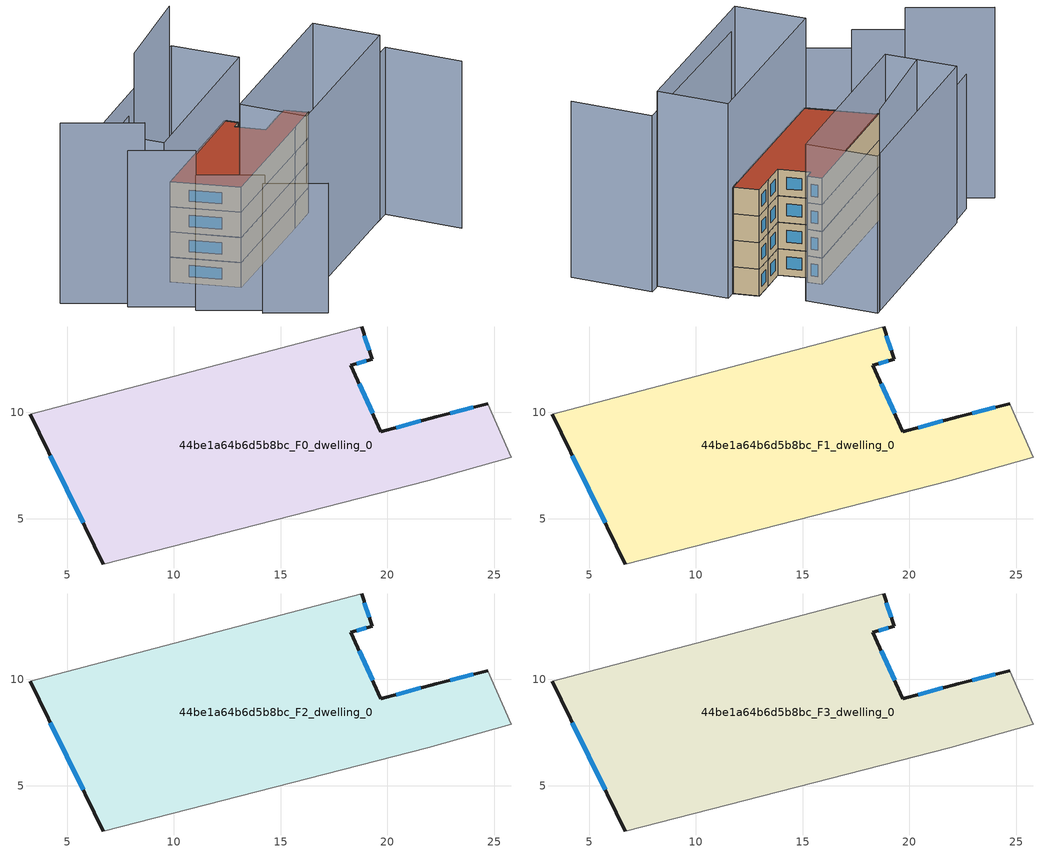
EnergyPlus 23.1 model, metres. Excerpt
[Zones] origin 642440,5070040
44be1a64b6d5b8bc_F0_dwelling_0
 floor ground (EU_floor_Construction): 25.79,7.88 24.69,10.39 22.29,9.79 19.69,9.09 18.29,12.19 19.29,12.49 18.79,13.99 3.28,9.89 6.68,2.89 21.89,6.79 z0
 wall outside (EU_wall_Construction): 6.68,2.89 3.28,9.89 / 18.79,13.99 19.29,12.49 18.29,12.19 19.69,9.09 22.29,9.79 24.69,10.39 z0:3
 wall adiabatic (EU_wall_Construction): 24.69,10.39 25.79,7.88 21.89,6.79 6.68,2.89 / 3.28,9.89 18.79,13.99 z0:3
 window (EU_Window_Construction): 20.41,9.28 21.58,9.6 / 22.95,9.95 24.03,10.22 / 5.74,4.81 4.21,7.97 / 18.93,13.58 19.15,12.9 / 19.02,12.41 18.57,12.27 / 18.68,11.34 19.3,9.94 z0.83:2.17
44be1a64b6d5b8bc_F1_dwelling_0
 floor to 44be1a64b6d5b8bc_F0_dwelling_0 (EU_floor_Construction): 25.79,7.88 24.69,10.39 22.29,9.79 19.69,9.09 18.29,12.19 19.29,12.49 18.79,13.99 3.28,9.89 6.68,2.89 21.89,6.79 z3
 wall outside (EU_wall_Construction): 6.68,2.89 3.28,9.89 / 18.79,13.99 19.29,12.49 18.29,12.19 19.69,9.09 22.29,9.79 24.69,10.39 z3:6
 wall adiabatic (EU_wall_Construction): 24.69,10.39 25.79,7.88 21.89,6.79 6.68,2.89 / 3.28,9.89 18.79,13.99 z3:6
 window (EU_Window_Construction): 20.41,9.28 21.58,9.6 / 22.95,9.95 24.03,10.22 / 5.74,4.81 4.21,7.97 / 18.93,13.58 19.15,12.9 / 19.02,12.41 18.57,12.27 / 18.68,11.34 19.3,9.94 z3.83:5.17
44be1a64b6d5b8bc_F2_dwelling_0
 floor to 44be1a64b6d5b8bc_F1_dwelling_0 (EU_floor_Construction): 25.79,7.88 24.69,10.39 22.29,9.79 19.69,9.09 18.29,12.19 19.29,12.49 18.79,13.99 3.28,9.89 6.68,2.89 21.89,6.79 z6
 wall outside (EU_wall_Construction): 6.68,2.89 3.28,9.89 / 18.79,13.99 19.29,12.49 18.29,12.19 19.69,9.09 22.29,9.79 24.69,10.39 z6:9
 wall adiabatic (EU_wall_Construction): 24.69,10.39 25.79,7.88 21.89,6.79 6.68,2.89 / 3.28,9.89 18.79,13.99 z6:9
 window (EU_Window_Construction): 20.41,9.28 21.58,9.6 / 22.95,9.95 24.03,10.22 / 5.74,4.81 4.21,7.97 / 18.93,13.58 19.15,12.9 / 19.02,12.41 18.57,12.27 / 18.68,11.34 19.3,9.94 z6.83:8.17
44be1a64b6d5b8bc_F3_dwelling_0
 floor to 44be1a64b6d5b8bc_F2_dwelling_0 (EU_floor_Construction): 25.79,7.88 24.69,10.39 22.29,9.79 19.69,9.09 18.29,12.19 19.29,12.49 18.79,13.99 3.28,9.89 6.68,2.89 21.89,6.79 z9
 wall outside (EU_wall_Construction): 6.68,2.89 3.28,9.89 / 18.79,13.99 19.29,12.49 18.29,12.19 19.69,9.09 22.29,9.79 24.69,10.39 z9:12
 wall adiabatic (EU_wall_Construction): 24.69,10.39 25.79,7.88 21.89,6.79 6.68,2.89 / 3.28,9.89 18.79,13.99 z9:12
 window (EU_Window_Construction): 20.41,9.28 21.58,9.6 / 22.95,9.95 24.03,10.22 / 5.74,4.81 4.21,7.97 / 18.93,13.58 19.15,12.9 / 19.02,12.41 18.57,12.27 / 18.68,11.34 19.3,9.94 z9.83:11.17
 roof outside (EU_roof_Construction): 24.69,10.39 25.79,7.88 21.89,6.79 6.68,2.89 3.28,9.89 18.79,13.99 19.29,12.49 18.29,12.19 19.69,9.09 22.29,9.79 z12
shading: 3.07,-2.62 7.27,-8.19 z0:15.4; 9.88,-3.92 30.3,1.02 / 30.3,1.02 32.38,-7.61 z0:19.9; -0.63,3.59 3.76,-2.37 z0:16.1; -4.23,9.99 0.09,4.12 z0:18.6; 6.38,2.89 26.96,8.19 / 26.96,8.19 28.89,0.68 / 28.89,0.68 8.31,-4.62 / 8.31,-4.62 6.38,2.89 z0:22; -7.83,16.3 -2.4,9.04 z0:21.5; -0.84,16.65 20.76,22.45 / 20.76,22.45 22.79,14.89 / 22.79,14.89 1.19,9.09 / 1.19,9.09 -0.84,16.65 z0:17.7; 8.3,19 -4,15.49 z0:15.2; 20.19,22.3 8.67,18.5 z0:22.7
[Building]
EU S2 Campaign: North Axis=0; Terrain=City; Solar Distribution=FullExterior
[Site:Location]
Lyon-Bron: Latitude=45.75; Longitude=5; Time Zone=1; Elevation=198
[SizingPeriod:WeatherFileDays]
AnnualSizingPeriod: Begin Month=1; Begin Day of Month=1; End Month=12; End Day of Month=31; Day of Week for Start Day=Monday; Use Weather File Daylight Saving Period=No; Use Weather File Rain and Snow Indicators=No
[MATERIAL]
EU_InternalMass_Material: Roughness=MediumRough; Thickness=0.1; Conductivity=1; Density=1800; Specific Heat=900; Thermal Absorptance=0.9; Solar Absorptance=0.7; Visible Absorptance=0.7
[MATERIAL:NOMASS] Roughness=MediumRough; Thermal Absorptance=0.9; Solar Absorptance=0.7; Visible Absorptance=0.7
Name | Thermal Resistance
EU_wall_NoMass | 0.87146
EU_roof_NoMass | 0.842276
EU_floor_NoMass | 0.496999
[WINDOWMATERIAL:SIMPLEGLAZINGSYSTEM]
EU_Window_SimpleGlazing: UFactor=2.2525; Solar Heat Gain Coefficient=0.76; Visible Transmittance=0.76
[CONSTRUCTION]
EU_wall_Construction: EU_wall_NoMass
EU_roof_Construction: EU_roof_NoMass
EU_floor_Construction: EU_floor_NoMass
EU_InternalMass_Construction: EU_InternalMass_Material
EU_Window_Construction: EU_Window_SimpleGlazing
[ZONE] Type=1; Multiplier=1; Ceiling Height=autocalculate; Floor Area=autocalculate; Part of Total Floor Area=Yes
Name | Volume
44be1a64b6d5b8bc_F0_dwelling_0; 44be1a64b6d5b8bc_F1_dwelling_0; 44be1a64b6d5b8bc_F2_dwelling_0 | 387.997
44be1a64b6d5b8bc_F3_dwelling_0 | 1939.98
[INTERNALMASS] Construction=EU_InternalMass_Construction; Surface Area=129.333
Name | Zone or ZoneList
44be1a64b6d5b8bc_F0_dwelling_0_EU_InternalMass | 44be1a64b6d5b8bc_F0_dwelling_0
44be1a64b6d5b8bc_F1_dwelling_0_EU_InternalMass | 44be1a64b6d5b8bc_F1_dwelling_0
44be1a64b6d5b8bc_F2_dwelling_0_EU_InternalMass | 44be1a64b6d5b8bc_F2_dwelling_0
44be1a64b6d5b8bc_F3_dwelling_0_EU_InternalMass | 44be1a64b6d5b8bc_F3_dwelling_0
[OTHEREQUIPMENT] Fuel Type=Electricity; Design Level Calculation Method=Watts/Area; Power per Zone Floor Area=1; Fraction Latent=0; Fraction Radiant=0; Fraction Lost=0; Carbon Dioxide Generation Rate=0; EndUse Subcategory=EU_Step8_InternalGains
Name | Zone or ZoneList or Space or SpaceList | Schedule
EU_Step8_InternalGain_44be1a64b6d5b8bc_F0_dwelling_0_f000 | 44be1a64b6d5b8bc_F0_dwelling_0 | EU_Step8_GainSchedule_44be1a64b6d5b8bc_F0_dwelling_0_f000
EU_Step8_InternalGain_44be1a64b6d5b8bc_F1_dwelling_0_f000 | 44be1a64b6d5b8bc_F1_dwelling_0 | EU_Step8_GainSchedule_44be1a64b6d5b8bc_F1_dwelling_0_f000
EU_Step8_InternalGain_44be1a64b6d5b8bc_F2_dwelling_0_f000 | 44be1a64b6d5b8bc_F2_dwelling_0 | EU_Step8_GainSchedule_44be1a64b6d5b8bc_F2_dwelling_0_f000
EU_Step8_InternalGain_44be1a64b6d5b8bc_F3_dwelling_0_f000 | 44be1a64b6d5b8bc_F3_dwelling_0 | EU_Step8_GainSchedule_44be1a64b6d5b8bc_F3_dwelling_0_f000
[ZONEVENTILATION:DESIGNFLOWRATE] Schedule=EU_AlwaysOn; Design Flow Rate Calculation Method=AirChanges/Hour; Air Changes per Hour=0.425; Ventilation Type=Natural; Fan Pressure Rise=0; Fan Total Efficiency=1; Constant Term Coefficient=1; Temperature Term Coefficient=0; Velocity Term Coefficient=0; Velocity Squared Term Coefficient=0; Minimum Indoor Temperature=-100; Maximum Indoor Temperature=100; Delta Temperature=-100; Minimum Outdoor Temperature=-100; Maximum Outdoor Temperature=100; Maximum Wind Speed=40
Name | Zone or ZoneList or Space or SpaceList
EU_ConstantAir_44be1a64b6d5b8bc_F0_dwelling_0 | 44be1a64b6d5b8bc_F0_dwelling_0
EU_ConstantAir_44be1a64b6d5b8bc_F1_dwelling_0 | 44be1a64b6d5b8bc_F1_dwelling_0
EU_ConstantAir_44be1a64b6d5b8bc_F2_dwelling_0 | 44be1a64b6d5b8bc_F2_dwelling_0
EU_ConstantAir_44be1a64b6d5b8bc_F3_dwelling_0 | 44be1a64b6d5b8bc_F3_dwelling_0
[HVACTEMPLATE:THERMOSTAT] Constant Heating Setpoint=20; Constant Cooling Setpoint=50
EU_HeatOnly_44be1a64b6d5b8bc_F0_dwelling_0; EU_HeatOnly_44be1a64b6d5b8bc_F1_dwelling_0; EU_HeatOnly_44be1a64b6d5b8bc_F2_dwelling_0; EU_HeatOnly_44be1a64b6d5b8bc_F3_dwelling_0
[HVACTEMPLATE:ZONE:IDEALLOADSAIRSYSTEM] System Availability Schedule=EU_AlwaysOn; Maximum Heating Supply Air Temperature=50; Minimum Cooling Supply Air Temperature=13; Maximum Heating Supply Air Humidity Ratio=0.0156; Minimum Cooling Supply Air Humidity Ratio=0.0077; Heating Limit=NoLimit; Cooling Limit=NoLimit; Heating Availability Schedule=EU_AlwaysOn; Cooling Availability Schedule=EU_CoolingOff; Dehumidification Control Type=ConstantSensibleHeatRatio; Cooling Sensible Heat Ratio=0.7; Dehumidification Setpoint=60; Humidification Control Type=None; Humidification Setpoint=30; Outdoor Air Method=None; Outdoor Air Flow Rate per Person=0.00944; Outdoor Air Flow Rate per Zone Floor Area=0; Outdoor Air Flow Rate per Zone=0; Demand Controlled Ventilation Type=None; Outdoor Air Economizer Type=NoEconomizer; Heat Recovery Type=None; Sensible Heat Recovery Effectiveness=0.7; Latent Heat Recovery Effectiveness=0.65
Name | Template Thermostat
44be1a64b6d5b8bc_F0_dwelling_0 | EU_HeatOnly_44be1a64b6d5b8bc_F0_dwelling_0
44be1a64b6d5b8bc_F1_dwelling_0 | EU_HeatOnly_44be1a64b6d5b8bc_F1_dwelling_0
44be1a64b6d5b8bc_F2_dwelling_0 | EU_HeatOnly_44be1a64b6d5b8bc_F2_dwelling_0
44be1a64b6d5b8bc_F3_dwelling_0 | EU_HeatOnly_44be1a64b6d5b8bc_F3_dwelling_0
[SIZING:ZONE] Zone Cooling Design Supply Air Temperature Input Method=SupplyAirTemperature; Zone Cooling Design Supply Air Temperature=13; Zone Heating Design Supply Air Temperature Input Method=SupplyAirTemperature; Zone Heating Design Supply Air Temperature=50; Zone Cooling Design Supply Air Humidity Ratio=0.008; Zone Heating Design Supply Air Humidity Ratio=0.008; Cooling Design Air Flow Method=DesignDay; Cooling Design Air Flow Rate=0; Cooling Minimum Air Flow per Zone Floor Area=0.000762; Cooling Minimum Air Flow=0; Cooling Minimum Air Flow Fraction=0.2; Heating Design Air Flow Method=DesignDay; Heating Design Air Flow Rate=0; Heating Maximum Air Flow per Zone Floor Area=0.002032; Heating Maximum Air Flow=0.141576; Heating Maximum Air Flow Fraction=0.3; Account for Dedicated Outdoor Air System=No; Dedicated Outdoor Air System Control Strategy=NeutralSupplyAir; Dedicated Outdoor Air Low Setpoint Temperature for Design=autosize; Dedicated Outdoor Air High Setpoint Temperature for Design=autosize; Zone Load Sizing Method=Sensible Load Only No Latent Load; Zone Latent Cooling Design Supply Air Humidity Ratio Input Method=HumidityRatioDifference; Zone Cooling Design Supply Air Humidity Ratio Difference=0.005; Zone Latent Heating Design Supply Air Humidity Ratio Input Method=HumidityRatioDifference; Zone Humidification Design Supply Air Humidity Ratio Difference=0.005
44be1a64b6d5b8bc_F0_dwelling_0; 44be1a64b6d5b8bc_F1_dwelling_0; 44be1a64b6d5b8bc_F2_dwelling_0; 44be1a64b6d5b8bc_F3_dwelling_0
[SCHEDULE:CONSTANT]
Name | Hourly Value
EU_AlwaysOn | 1
EU_CoolingOff | 0
[SCHEDULE:FILE] Column Number=1; Rows to Skip at Top=0; Number of Hours of Data=8760; Column Separator=Comma; Interpolate to Timestep=No; Minutes per Item=60; Adjust Schedule for Daylight Savings=Yes
Name | File
EU_Step8_GainSchedule_44be1a64b6d5b8bc_F0_dwelling_0_f000 | ../../schedules/44be1a64b6d5b8bc/44be1a64b6d5b8bc_F0_dwelling_0_f000_gain.csv
EU_Step8_GainSchedule_44be1a64b6d5b8bc_F1_dwelling_0_f000 | ../../schedules/44be1a64b6d5b8bc/44be1a64b6d5b8bc_F1_dwelling_0_f000_gain.csv
EU_Step8_GainSchedule_44be1a64b6d5b8bc_F2_dwelling_0_f000 | ../../schedules/44be1a64b6d5b8bc/44be1a64b6d5b8bc_F2_dwelling_0_f000_gain.csv
EU_Step8_GainSchedule_44be1a64b6d5b8bc_F3_dwelling_0_f000 | ../../schedules/44be1a64b6d5b8bc/44be1a64b6d5b8bc_F3_dwelling_0_f000_gain.csv
